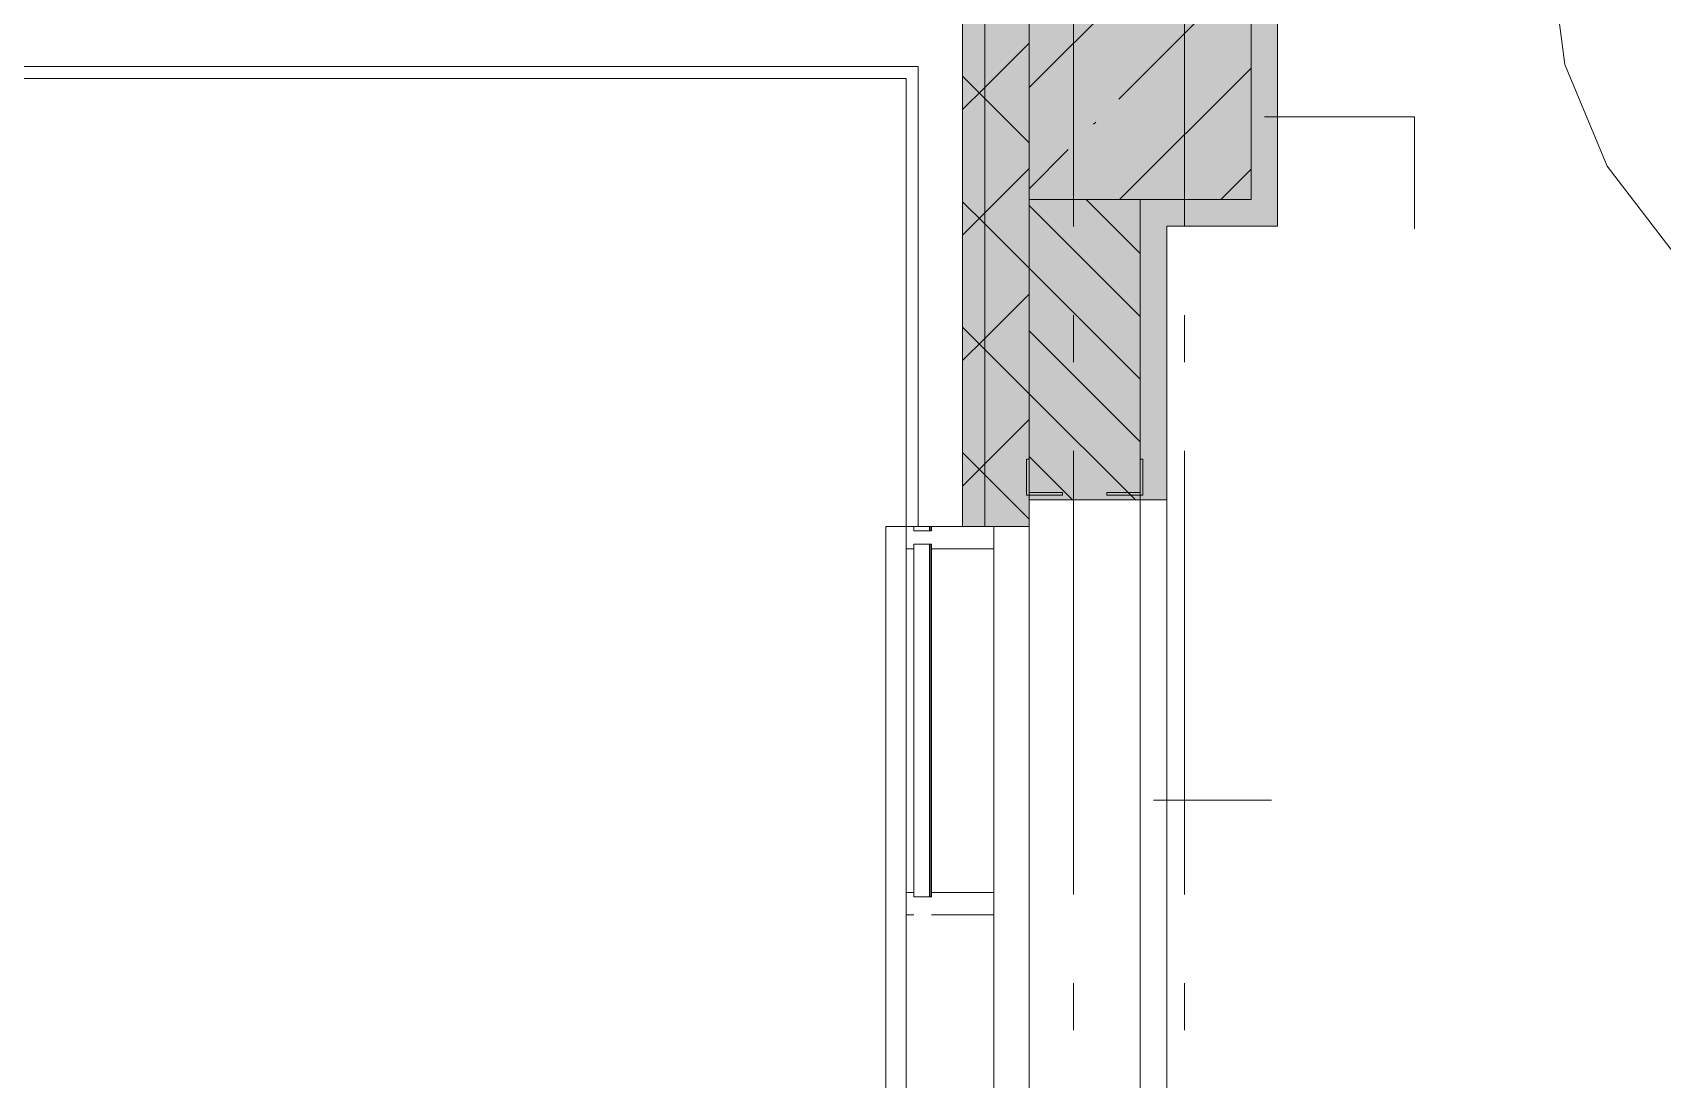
# Model space of a CAD drawing. Header units: millimetres. Extents: x -537608 to 253996, y -217170 to 186033.
# Drawn here: x -293657 to -289984, y -1734 to 626 of the extents above; entities that cross this region are included whole.
import ezdxf

# ---------------------------------------------------------------- set-up
doc = ezdxf.new("R2010")
doc.units = ezdxf.units.MM
doc.layers.add('PDF _Геометрия', color=7, linetype='Continuous')
doc.layers.add('PDF _Сплошная заливка', color=7, linetype='Continuous', true_color=0xffffff)

msp = doc.modelspace()

# ---------------------------------------------------------------- hatches: boundary and pattern name
at = {"layer": 'PDF _Сплошная заливка', "transparency": 33554559}
h = msp.add_hatch(color=256, dxfattribs=at)
h.paths.add_polyline_path([(-291411.3555, -11450.6591), (-291411.3555, -10887.6599), (-291511.3559, -10887.6599), (-291511.3559, -11450.6591)], flags=0)
h.paths.add_polyline_path([(-291411.3555, -9187.6588), (-291411.3555, -7950.6578), (-291511.3559, -7950.6578), (-291511.3559, -9187.6588)], flags=0)
h.paths.add_polyline_path([(-291411.3555, -6250.6576), (-291411.3555, -5087.6575), (-291511.3559, -5087.6575), (-291511.3559, -6250.6576)], flags=0)
h.paths.add_polyline_path([(-291511.3559, -3387.6566), (-291411.3555, -3387.6566), (-291411.3555, -2187.6558), (-291511.3559, -2187.6558), (-291511.3559, -2700.6575)], flags=0)
h.paths.add_polyline_path([(-291411.3555, -487.6572), (-291411.3555, 799.3446), (-291511.3559, 799.3446), (-291511.3559, -487.6572)], flags=0)
at = {"layer": 'PDF _Сплошная заливка', "true_color": 0xff7d7d, "transparency": 33554559}
for points in [[(-290911.3555, 249.3444), (-290851.3548, 249.3444), (-290851.3548, 799.3446), (-290911.3555, 799.3446), (-290911.3555, 254.1454)], [(-290911.3555, 189.3437), (-290851.3548, 189.3437), (-290851.3548, 249.3444), (-291101.3559, 249.3444), (-291101.3559, 189.3437)]]:
    msp.add_hatch(color=11, dxfattribs=at).paths.add_polyline_path(points)
at = {"layer": 'PDF _Сплошная заливка', "transparency": 33554559}
msp.add_hatch(color=256, dxfattribs=at).paths.add_polyline_path([(-291253.0918, 249.3444), (-290911.3555, 249.3444), (-290911.3555, 749.3444), (-291411.3555, 749.3444), (-291411.3555, 249.3444)])
h = msp.add_hatch(color=256, dxfattribs=at)
h.paths.add_polyline_path([(-291511.3559, -11450.6591), (-291511.3559, -10887.6599), (-291561.3561, -10887.6599), (-291561.3561, -11450.6591)], flags=0)
h.paths.add_polyline_path([(-291561.3561, -9187.6588), (-291511.3559, -9187.6588), (-291511.3559, -7950.6578), (-291561.3561, -7950.6578), (-291561.3561, -9001.643)], flags=0)
h.paths.add_polyline_path([(-291511.3559, -6250.6576), (-291511.3559, -5087.6575), (-291561.3561, -5087.6575), (-291561.3561, -6250.6576)], flags=0)
h.paths.add_polyline_path([(-291511.3559, -3387.6566), (-291511.3559, -2187.6558), (-291561.3561, -2187.6558), (-291561.3561, -3387.6566)], flags=0)
h.paths.add_polyline_path([(-291561.3561, -487.6572), (-291511.3559, -487.6572), (-291511.3559, 699.3442), (-291561.3561, 699.3442), (-291561.3561, -457.8366)], flags=0)
h = msp.add_hatch(color=256, dxfattribs=at)
h.paths.add_polyline_path([(-291161.3544, -11450.6591), (-291161.3544, -11400.6589), (-291411.3555, -11400.6589), (-291411.3555, -11450.6591), (-291253.0918, -11450.6591)], flags=0)
h.paths.add_polyline_path([(-291411.3555, -9127.6576), (-291161.3544, -9127.6576), (-291161.3544, -8450.6584), (-291411.3555, -8450.6584), (-291411.3555, -9001.643)], flags=0)
h.paths.add_polyline_path([(-291411.3555, -6190.658), (-291161.3544, -6190.658), (-291161.3544, -5706.6577), (-291411.3555, -5706.6577), (-291411.3555, -6153.7079)], flags=0)
h.paths.add_polyline_path([(-291411.3555, -5671.6582), (-291161.3544, -5671.6582), (-291161.3544, -5551.6579), (-291411.3555, -5551.6579)], flags=0)
h.paths.add_polyline_path([(-291253.0918, -5516.6573), (-291161.3544, -5516.6573), (-291161.3544, -5147.6581), (-291411.3555, -5147.6581), (-291411.3555, -5516.6573)], flags=0)
h.paths.add_polyline_path([(-291253.0918, -3327.6559), (-291161.3544, -3327.6559), (-291161.3544, -2855.6573), (-291411.3555, -2855.6573), (-291411.3555, -3327.6559)], flags=0)
h.paths.add_polyline_path([(-291411.3555, -2820.6567), (-291161.3544, -2820.6567), (-291161.3544, -2700.6575), (-291411.3555, -2700.6575)], flags=0)
h.paths.add_polyline_path([(-291253.0918, -427.6565), (-291161.3544, -427.6565), (-291161.3544, 249.3444), (-291411.3555, 249.3444), (-291411.3555, -427.6565)], flags=0)

# ---------------------------------------------------------------- linework, layer by layer
at = {"layer": 'PDF _Геометрия', "color": 253, "lineweight": 9, "true_color": 0xaaaaaa}
for p, q in [((-291311.3551, 1188.8851), (-291311.3551, 188.883)), ((-291061.3561, 1188.8851), (-291061.3561, 188.883)), ((-291311.3551, -11.1158), (-291311.3551, -116.9485)), ((-291061.3561, -11.1158), (-291061.3561, -116.9485)), ((-291311.3551, -316.9494), (-291311.3551, -1316.9494)), ((-291061.3561, -316.9494), (-291061.3561, -1316.9494)), ((-291734.3547, -2187.6558), (-291734.3547, -487.6572)), ((-291734.3547, -487.6572), (-291688.3546, -487.6572)), ((-291636.3543, -497.6555), (-291636.3543, -487.6572)), ((-291634.3542, -487.6572), (-291634.3542, -497.6555)), ((-291636.3543, -1322.6569), (-291636.3543, -527.6569)), ((-291634.3542, -527.6569), (-291634.3542, -1322.6569)), ((-291311.3551, -1516.9502), (-291311.3551, -1622.783)), ((-291061.3561, -1516.9502), (-291061.3561, -1622.783))]:
    msp.add_line(p, q, dxfattribs=at)
at = {"layer": 'PDF _Геометрия', "lineweight": 9}
for p, q in [((-290236.3548, 799.3446), (-290203.9851, 553.4664)), ((-291411.3555, 501.8299), (-291163.8411, 749.3444)), ((-291411.3555, 749.3444), (-291411.3555, 249.3444)), ((-291209.094, 475.9923), (-290935.742, 749.3444)), ((-290911.3555, 249.3444), (-290911.3555, 749.3444)), ((-290851.3548, 739.3439), (-290851.3548, 249.3444)), ((-291511.3559, 699.3442), (-291511.3559, -487.6572)), ((-291561.3561, 649.3439), (-291561.3561, -487.6572)), ((-291511.3559, 502.1551), (-291411.3555, 602.1555)), ((-290203.9851, 553.4664), (-290109.0786, 324.3447)), ((-291688.3546, 549.3435), (-297824.3565, 549.3435)), ((-291688.3546, 522.3433), (-297824.3565, 522.3433)), ((-291661.3544, 549.3435), (-291688.3546, 549.3435)), ((-291688.3546, -487.6572), (-291688.3546, 522.3433)), ((-291661.3544, -487.6572), (-291661.3544, 549.3435)), ((-291511.3559, 477.4219), (-291561.3561, 527.4221)), ((-291207.6451, 249.3444), (-290911.3555, 545.6339)), ((-291561.3561, 452.1548), (-291511.3559, 502.1551)), ((-291411.3555, 377.4215), (-291511.3559, 477.4219)), ((-291266.1193, 418.967), (-291261.3785, 423.71)), ((-290881.3541, 435.6825), (-290543.0733, 435.6825)), ((-290543.0733, 435.6825), (-290543.0733, 183.1518)), ((-291411.3555, 273.7309), (-291323.1446, 361.9439)), ((-291511.3559, 219.3128), (-291411.3555, 319.3111)), ((-290979.5461, 249.3444), (-290911.3555, 317.5349)), ((-290109.0786, 324.3447), (-289958.1069, 127.5926)), ((-291511.3559, 194.5796), (-291561.3561, 244.5799)), ((-291411.3555, 249.3444), (-290911.3555, 249.3444)), ((-291411.3555, -427.6565), (-291411.3555, 249.3444)), ((-291411.3555, 249.3444), (-291411.3555, -487.6572)), ((-291161.3544, -14.0007), (-291411.3555, 236.0003)), ((-291161.3544, 127.4225), (-291283.2784, 249.3444)), ((-291161.3544, -427.6565), (-291161.3544, 249.3444)), ((-291161.3544, 249.3444), (-291161.3544, -427.6565)), ((-290851.3548, 249.3444), (-290851.3548, 189.3437)), ((-291561.3561, 169.3126), (-291511.3559, 219.3128)), ((-291411.3555, 94.5792), (-291511.3559, 194.5796)), ((-290851.3548, 189.3437), (-291101.3559, 189.3437)), ((-291101.3559, 189.3437), (-291101.3559, -427.6565)), ((-291161.3544, -155.4218), (-291411.3555, 94.5792)), ((-291511.3559, -63.5316), (-291411.3555, 36.4688)), ((-291511.3559, -88.2648), (-291561.3561, -38.2645)), ((-291561.3561, -113.5296), (-291511.3559, -63.5316)), ((-291161.3544, -296.843), (-291411.3555, -46.8419)), ((-291411.3555, -188.263), (-291511.3559, -88.2648)), ((-291171.962, -427.6565), (-291411.3555, -188.263)), ((-291511.3559, -346.3738), (-291411.3555, -246.3734)), ((-291511.3559, -371.107), (-291561.3561, -321.1068)), ((-291313.3853, -427.6565), (-291411.3555, -329.6863)), ((-291561.3561, -396.374), (-291511.3559, -346.3738)), ((-291411.3555, -471.1074), (-291511.3559, -371.107)), ((-291161.3544, -427.6565), (-291411.3555, -427.6565)), ((-291101.3559, -427.6565), (-291161.3544, -427.6565)), ((-291161.3544, -427.6565), (-291161.3544, -2140.6568)), ((-291161.3544, -2140.6568), (-291161.3544, -427.6565)), ((-291101.3559, -427.6565), (-291101.3559, -2140.6568)), ((-291671.3549, -487.6572), (-291688.3546, -487.6572)), ((-291688.3546, -487.6572), (-291688.3546, -537.6552)), ((-291661.3544, -487.6572), (-291688.3546, -487.6572)), ((-291671.3549, -497.6555), (-291671.3549, -487.6572)), ((-291631.3551, -497.6555), (-291671.3549, -497.6555)), ((-291561.3561, -487.6572), (-291661.3544, -487.6572)), ((-291491.355, -487.6572), (-291631.3551, -487.6572)), ((-291631.3551, -487.6572), (-291631.3551, -497.6555)), ((-291511.3559, -487.6572), (-291561.3561, -487.6572)), ((-291411.3555, -487.6572), (-291511.3559, -487.6572)), ((-291491.355, -537.6552), (-291491.355, -487.6572)), ((-291411.3555, -487.6572), (-291411.3555, -2187.6558)), ((-291411.3555, -2187.6558), (-291411.3555, -487.6572)), ((-291688.3546, -1312.6564), (-291688.3546, -537.6552)), ((-291688.3546, -537.6552), (-291671.3549, -537.6552)), ((-291671.3549, -527.6569), (-291631.3551, -527.6569)), ((-291671.3549, -537.6552), (-291671.3549, -527.6569)), ((-291671.3549, -1312.6564), (-291671.3549, -537.6552)), ((-291631.3551, -527.6569), (-291631.3551, -537.6552)), ((-291631.3551, -1312.6564), (-291631.3551, -537.6552)), ((-291631.3551, -537.6552), (-291491.355, -537.6552)), ((-291491.355, -1312.6564), (-291491.355, -537.6552)), ((-291131.3551, -1104.3279), (-290865.2048, -1104.3279)), ((-291671.3549, -1312.6564), (-291688.3546, -1312.6564)), ((-291688.3546, -1312.6564), (-291688.3546, -1362.6566)), ((-291671.3549, -1322.6569), (-291671.3549, -1312.6564)), ((-291491.355, -1312.6564), (-291631.3551, -1312.6564)), ((-291631.3551, -1312.6564), (-291631.3551, -1322.6569)), ((-291491.355, -1362.6566), (-291491.355, -1312.6564)), ((-291631.3551, -1322.6569), (-291671.3549, -1322.6569)), ((-291688.3546, -2137.6556), (-291688.3546, -1362.6566)), ((-291688.3546, -1362.6566), (-291671.3549, -1362.6566)), ((-291631.3551, -1362.6566), (-291491.355, -1362.6566)), ((-291491.355, -2137.6556), (-291491.355, -1362.6566))]:
    msp.add_line(p, q, dxfattribs=at)
at = {"layer": 'PDF _Геометрия', "color": 253, "lineweight": 20, "true_color": 0xaaaaaa}
for p, q in [((-291411.3555, -335.6564), (-291417.3558, -335.6564)), ((-291417.3558, -335.6564), (-291417.3558, -416.657)), ((-291411.3555, -410.6568), (-291411.3555, -335.6564)), ((-291155.3542, -335.6564), (-291161.3544, -335.6564)), ((-291161.3544, -335.6564), (-291161.3544, -410.6568)), ((-291155.3542, -416.657), (-291155.3542, -335.6564)), ((-291417.3558, -416.657), (-291336.3552, -416.657)), ((-291336.3552, -410.6568), (-291411.3555, -410.6568)), ((-291336.3552, -416.657), (-291336.3552, -410.6568)), ((-291236.3548, -410.6568), (-291236.3548, -416.657)), ((-291161.3544, -410.6568), (-291236.3548, -410.6568)), ((-291236.3548, -416.657), (-291155.3542, -416.657))]:
    msp.add_line(p, q, dxfattribs=at)
at = {"layer": 'PDF _Сплошная заливка', "color": 11, "lineweight": 35, "true_color": 0xff7d7d, "transparency": 33554559}
msp.add_solid([(-291101.3559, -427.6565), (-291101.3559, 249.3444), (-291161.3544, -427.6565), (-291161.3544, 249.3444)], dxfattribs=at)

doc.saveas('drawing.dxf')
